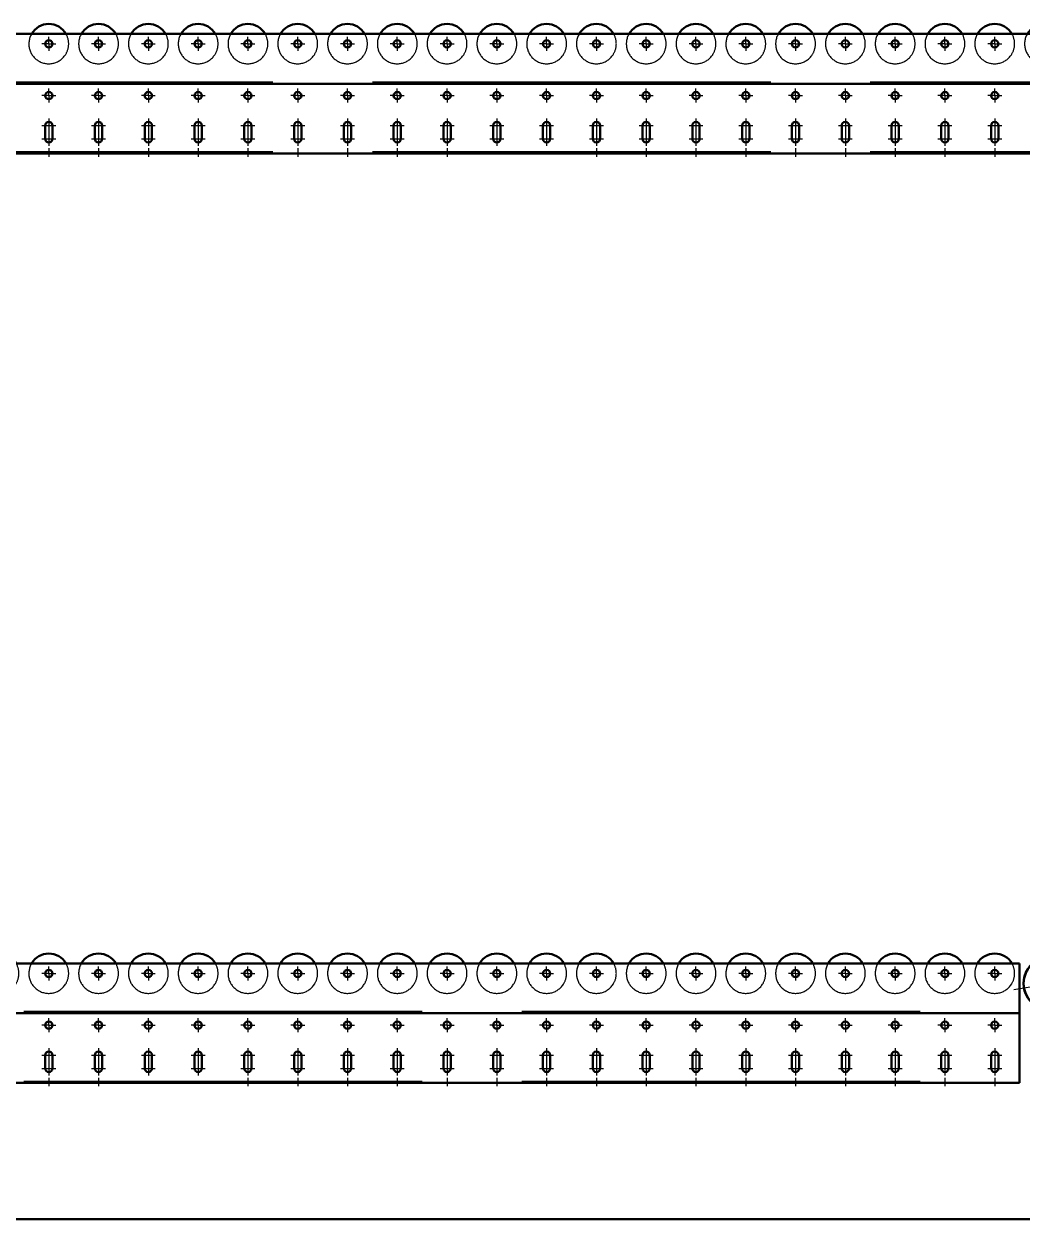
# Model space of a CAD drawing. Header units: millimetres. Extents: x 0 to 118800, y 79635 to 177025.
# Drawn here: x 38562 to 40066, y 158024 to 159824 of the extents above; entities that cross this region are included whole.
import ezdxf

# ---------------------------------------------------------------- set-up
doc = ezdxf.new("R2010")
doc.units = ezdxf.units.MM
doc.header["$LTSCALE"] = 200
for name, pattern in [('AM_DIN_F_W050', [6.25, 4.75, -1.5]), ('AM_DIN_G_W050', [13.75, 9.75, -1.5, 1, -1.5]), ('AM_DIN_G_W050x2', [6.875, 4.75, -0.875, 0.375, -0.875]), ('AM_ISO02W050x2', [3.75, 3, -0.75]), ('AM_ISO08W050x2', [9, 6, -0.75, 1.5, -0.75]), ('AUSGEZOGEN', [0]), ('PUNKT', [0.25, 0, -0.25])]:
    doc.linetypes.add(name, pattern=pattern)
doc.layers.add('1', color=7, linetype='Continuous')
for name, color, linetype, lineweight in [('AM_0', 7, 'Continuous', 50), ('AM_2', 5, 'Continuous', 50), ('AM_3', 6, 'AM_DIN_F_W050', 25), ('AM_7', 4, 'AM_DIN_G_W050', 25)]:
    doc.layers.add(name, color=color, linetype=linetype, lineweight=lineweight)

# ---------------------------------------------------------------- blocks, each defined once
blk = doc.blocks.new('*U866')
at = {"layer": 'AM_0'}
for p, q in [((5882, 42), (5882, 22)), ((5893, 42), (5893, 22))]:
    blk.add_line(p, q, dxfattribs=at)
for centre, start, end in [((5887.5, 42), 0, 180), ((5887.5, 22), 180, 0)]:
    blk.add_arc(centre, 5.5, start, end, dxfattribs=at)
at = {"layer": 'AM_7', "linetype": 'AM_DIN_G_W050x2'}
for p, q in [((5877, 42), (5898, 42)), ((5887.5, 52.5), (5887.5, 11.5)), ((5877, 22), (5898, 22))]:
    blk.add_line(p, q, dxfattribs=at)
blk = doc.blocks.new('Rolle')
at = {"layer": 'AM_0'}
blk.add_arc((0, 0), 30, 30, 150, dxfattribs=at)
at = {"layer": 'AM_3'}
for start, end in [(150, 330), (330, 30)]:
    blk.add_arc((0, 0), 30, start, end, dxfattribs=at)
blk = doc.blocks.new('*U920')
at = {"layer": 'AM_0'}
for p, q in [((4157, 42), (4157, 22)), ((4168, 42), (4168, 22))]:
    blk.add_line(p, q, dxfattribs=at)
for centre, start, end in [((4162.5, 42), 0, 180), ((4162.5, 22), 180, 0)]:
    blk.add_arc(centre, 5.5, start, end, dxfattribs=at)
at = {"layer": 'AM_7', "linetype": 'AM_DIN_G_W050x2'}
for p, q in [((4152, 42), (4173, 42)), ((4162.5, 52.5), (4162.5, 11.5)), ((4152, 22), (4173, 22))]:
    blk.add_line(p, q, dxfattribs=at)
blk = doc.blocks.new('*U921')
at = {"layer": 'AM_0'}
for p, q in [((4082, 42), (4082, 22)), ((4093, 42), (4093, 22))]:
    blk.add_line(p, q, dxfattribs=at)
for centre, start, end in [((4087.5, 42), 0, 180), ((4087.5, 22), 180, 0)]:
    blk.add_arc(centre, 5.5, start, end, dxfattribs=at)
at = {"layer": 'AM_7', "linetype": 'AM_DIN_G_W050x2'}
for p, q in [((4077, 42), (4098, 42)), ((4087.5, 52.5), (4087.5, 11.5)), ((4077, 22), (4098, 22))]:
    blk.add_line(p, q, dxfattribs=at)
blk = doc.blocks.new('*U923')
at = {"layer": 'AM_0'}
for p, q in [((4007, 42), (4007, 22)), ((4018, 42), (4018, 22))]:
    blk.add_line(p, q, dxfattribs=at)
for centre, start, end in [((4012.5, 42), 0, 180), ((4012.5, 22), 180, 0)]:
    blk.add_arc(centre, 5.5, start, end, dxfattribs=at)
at = {"layer": 'AM_7', "linetype": 'AM_DIN_G_W050x2'}
for p, q in [((4002, 42), (4023, 42)), ((4012.5, 52.5), (4012.5, 11.5)), ((4002, 22), (4023, 22))]:
    blk.add_line(p, q, dxfattribs=at)
blk = doc.blocks.new('*U924')
at = {"layer": 'AM_0'}
for p, q in [((4532, 42), (4532, 22)), ((4543, 42), (4543, 22))]:
    blk.add_line(p, q, dxfattribs=at)
for centre, start, end in [((4537.5, 42), 0, 180), ((4537.5, 22), 180, 0)]:
    blk.add_arc(centre, 5.5, start, end, dxfattribs=at)
at = {"layer": 'AM_7', "linetype": 'AM_DIN_G_W050x2'}
for p, q in [((4527, 42), (4548, 42)), ((4537.5, 52.5), (4537.5, 11.5)), ((4527, 22), (4548, 22))]:
    blk.add_line(p, q, dxfattribs=at)
blk = doc.blocks.new('*U925')
at = {"layer": 'AM_0'}
for p, q in [((4382, 42), (4382, 22)), ((4393, 42), (4393, 22))]:
    blk.add_line(p, q, dxfattribs=at)
for centre, start, end in [((4387.5, 42), 0, 180), ((4387.5, 22), 180, 0)]:
    blk.add_arc(centre, 5.5, start, end, dxfattribs=at)
at = {"layer": 'AM_7', "linetype": 'AM_DIN_G_W050x2'}
for p, q in [((4377, 42), (4398, 42)), ((4387.5, 52.5), (4387.5, 11.5)), ((4377, 22), (4398, 22))]:
    blk.add_line(p, q, dxfattribs=at)
blk = doc.blocks.new('*U926')
at = {"layer": 'AM_0'}
for p, q in [((4457, 42), (4457, 22)), ((4468, 42), (4468, 22))]:
    blk.add_line(p, q, dxfattribs=at)
for centre, start, end in [((4462.5, 42), 0, 180), ((4462.5, 22), 180, 0)]:
    blk.add_arc(centre, 5.5, start, end, dxfattribs=at)
at = {"layer": 'AM_7', "linetype": 'AM_DIN_G_W050x2'}
for p, q in [((4452, 42), (4473, 42)), ((4462.5, 52.5), (4462.5, 11.5)), ((4452, 22), (4473, 22))]:
    blk.add_line(p, q, dxfattribs=at)
blk = doc.blocks.new('*U927')
at = {"layer": 'AM_0'}
for p, q in [((4307, 42), (4307, 22)), ((4318, 42), (4318, 22))]:
    blk.add_line(p, q, dxfattribs=at)
for centre, start, end in [((4312.5, 42), 0, 180), ((4312.5, 22), 180, 0)]:
    blk.add_arc(centre, 5.5, start, end, dxfattribs=at)
at = {"layer": 'AM_7', "linetype": 'AM_DIN_G_W050x2'}
for p, q in [((4302, 42), (4323, 42)), ((4312.5, 52.5), (4312.5, 11.5)), ((4302, 22), (4323, 22))]:
    blk.add_line(p, q, dxfattribs=at)
blk = doc.blocks.new('*U928')
at = {"layer": 'AM_0'}
for p, q in [((4232, 42), (4232, 22)), ((4243, 42), (4243, 22))]:
    blk.add_line(p, q, dxfattribs=at)
for centre, start, end in [((4237.5, 42), 0, 180), ((4237.5, 22), 180, 0)]:
    blk.add_arc(centre, 5.5, start, end, dxfattribs=at)
at = {"layer": 'AM_7', "linetype": 'AM_DIN_G_W050x2'}
for p, q in [((4227, 42), (4248, 42)), ((4237.5, 52.5), (4237.5, 11.5)), ((4227, 22), (4248, 22))]:
    blk.add_line(p, q, dxfattribs=at)
blk = doc.blocks.new('*U929')
at = {"layer": 'AM_0'}
for p, q in [((5207, 42), (5207, 22)), ((5218, 42), (5218, 22))]:
    blk.add_line(p, q, dxfattribs=at)
for centre, start, end in [((5212.5, 42), 0, 180), ((5212.5, 22), 180, 0)]:
    blk.add_arc(centre, 5.5, start, end, dxfattribs=at)
at = {"layer": 'AM_7', "linetype": 'AM_DIN_G_W050x2'}
for p, q in [((5202, 42), (5223, 42)), ((5212.5, 52.5), (5212.5, 11.5)), ((5202, 22), (5223, 22))]:
    blk.add_line(p, q, dxfattribs=at)
blk = doc.blocks.new('*U930')
at = {"layer": 'AM_0'}
for p, q in [((4757, 42), (4757, 22)), ((4768, 42), (4768, 22))]:
    blk.add_line(p, q, dxfattribs=at)
for centre, start, end in [((4762.5, 42), 0, 180), ((4762.5, 22), 180, 0)]:
    blk.add_arc(centre, 5.5, start, end, dxfattribs=at)
at = {"layer": 'AM_7', "linetype": 'AM_DIN_G_W050x2'}
for p, q in [((4752, 42), (4773, 42)), ((4762.5, 52.5), (4762.5, 11.5)), ((4752, 22), (4773, 22))]:
    blk.add_line(p, q, dxfattribs=at)
blk = doc.blocks.new('*U931')
at = {"layer": 'AM_0'}
for p, q in [((4607, 42), (4607, 22)), ((4618, 42), (4618, 22))]:
    blk.add_line(p, q, dxfattribs=at)
for centre, start, end in [((4612.5, 42), 0, 180), ((4612.5, 22), 180, 0)]:
    blk.add_arc(centre, 5.5, start, end, dxfattribs=at)
at = {"layer": 'AM_7', "linetype": 'AM_DIN_G_W050x2'}
for p, q in [((4602, 42), (4623, 42)), ((4612.5, 52.5), (4612.5, 11.5)), ((4602, 22), (4623, 22))]:
    blk.add_line(p, q, dxfattribs=at)
blk = doc.blocks.new('*U932')
at = {"layer": 'AM_0'}
for p, q in [((4682, 42), (4682, 22)), ((4693, 42), (4693, 22))]:
    blk.add_line(p, q, dxfattribs=at)
for centre, start, end in [((4687.5, 42), 0, 180), ((4687.5, 22), 180, 0)]:
    blk.add_arc(centre, 5.5, start, end, dxfattribs=at)
at = {"layer": 'AM_7', "linetype": 'AM_DIN_G_W050x2'}
for p, q in [((4677, 42), (4698, 42)), ((4687.5, 52.5), (4687.5, 11.5)), ((4677, 22), (4698, 22))]:
    blk.add_line(p, q, dxfattribs=at)
blk = doc.blocks.new('*U933')
at = {"layer": 'AM_0'}
for p, q in [((4682, 42), (4682, 22)), ((4693, 42), (4693, 22))]:
    blk.add_line(p, q, dxfattribs=at)
for centre, start, end in [((4687.5, 42), 0, 180), ((4687.5, 22), 180, 0)]:
    blk.add_arc(centre, 5.5, start, end, dxfattribs=at)
at = {"layer": 'AM_7', "linetype": 'AM_DIN_G_W050x2'}
for p, q in [((4677, 42), (4698, 42)), ((4687.5, 52.5), (4687.5, 11.5)), ((4677, 22), (4698, 22))]:
    blk.add_line(p, q, dxfattribs=at)
blk = doc.blocks.new('*U934')
at = {"layer": 'AM_0'}
for p, q in [((4832, 42), (4832, 22)), ((4843, 42), (4843, 22))]:
    blk.add_line(p, q, dxfattribs=at)
for centre, start, end in [((4837.5, 42), 0, 180), ((4837.5, 22), 180, 0)]:
    blk.add_arc(centre, 5.5, start, end, dxfattribs=at)
at = {"layer": 'AM_7', "linetype": 'AM_DIN_G_W050x2'}
for p, q in [((4827, 42), (4848, 42)), ((4837.5, 52.5), (4837.5, 11.5)), ((4827, 22), (4848, 22))]:
    blk.add_line(p, q, dxfattribs=at)
blk = doc.blocks.new('*U935')
at = {"layer": 'AM_0'}
for p, q in [((5132, 42), (5132, 22)), ((5143, 42), (5143, 22))]:
    blk.add_line(p, q, dxfattribs=at)
for centre, start, end in [((5137.5, 42), 0, 180), ((5137.5, 22), 180, 0)]:
    blk.add_arc(centre, 5.5, start, end, dxfattribs=at)
at = {"layer": 'AM_7', "linetype": 'AM_DIN_G_W050x2'}
for p, q in [((5127, 42), (5148, 42)), ((5137.5, 52.5), (5137.5, 11.5)), ((5127, 22), (5148, 22))]:
    blk.add_line(p, q, dxfattribs=at)
blk = doc.blocks.new('*U936')
at = {"layer": 'AM_0'}
for p, q in [((4982, 42), (4982, 22)), ((4993, 42), (4993, 22))]:
    blk.add_line(p, q, dxfattribs=at)
for centre, start, end in [((4987.5, 42), 0, 180), ((4987.5, 22), 180, 0)]:
    blk.add_arc(centre, 5.5, start, end, dxfattribs=at)
at = {"layer": 'AM_7', "linetype": 'AM_DIN_G_W050x2'}
for p, q in [((4977, 42), (4998, 42)), ((4987.5, 52.5), (4987.5, 11.5)), ((4977, 22), (4998, 22))]:
    blk.add_line(p, q, dxfattribs=at)
blk = doc.blocks.new('*U937')
at = {"layer": 'AM_0'}
for p, q in [((4907, 42), (4907, 22)), ((4918, 42), (4918, 22))]:
    blk.add_line(p, q, dxfattribs=at)
for centre, start, end in [((4912.5, 42), 0, 180), ((4912.5, 22), 180, 0)]:
    blk.add_arc(centre, 5.5, start, end, dxfattribs=at)
at = {"layer": 'AM_7', "linetype": 'AM_DIN_G_W050x2'}
for p, q in [((4902, 42), (4923, 42)), ((4912.5, 52.5), (4912.5, 11.5)), ((4902, 22), (4923, 22))]:
    blk.add_line(p, q, dxfattribs=at)
blk = doc.blocks.new('*U938')
at = {"layer": 'AM_0'}
for p, q in [((5057, 42), (5057, 22)), ((5068, 42), (5068, 22))]:
    blk.add_line(p, q, dxfattribs=at)
for centre, start, end in [((5062.5, 42), 0, 180), ((5062.5, 22), 180, 0)]:
    blk.add_arc(centre, 5.5, start, end, dxfattribs=at)
at = {"layer": 'AM_7', "linetype": 'AM_DIN_G_W050x2'}
for p, q in [((5052, 42), (5073, 42)), ((5062.5, 52.5), (5062.5, 11.5)), ((5052, 22), (5073, 22))]:
    blk.add_line(p, q, dxfattribs=at)
blk = doc.blocks.new('*U939')
at = {"layer": 'AM_0'}
for p, q in [((5507, 42), (5507, 22)), ((5518, 42), (5518, 22))]:
    blk.add_line(p, q, dxfattribs=at)
for centre, start, end in [((5512.5, 42), 0, 180), ((5512.5, 22), 180, 0)]:
    blk.add_arc(centre, 5.5, start, end, dxfattribs=at)
at = {"layer": 'AM_7', "linetype": 'AM_DIN_G_W050x2'}
for p, q in [((5502, 42), (5523, 42)), ((5512.5, 52.5), (5512.5, 11.5)), ((5502, 22), (5523, 22))]:
    blk.add_line(p, q, dxfattribs=at)
blk = doc.blocks.new('*U940')
at = {"layer": 'AM_0'}
for p, q in [((5432, 42), (5432, 22)), ((5443, 42), (5443, 22))]:
    blk.add_line(p, q, dxfattribs=at)
for centre, start, end in [((5437.5, 42), 0, 180), ((5437.5, 22), 180, 0)]:
    blk.add_arc(centre, 5.5, start, end, dxfattribs=at)
at = {"layer": 'AM_7', "linetype": 'AM_DIN_G_W050x2'}
for p, q in [((5427, 42), (5448, 42)), ((5437.5, 52.5), (5437.5, 11.5)), ((5427, 22), (5448, 22))]:
    blk.add_line(p, q, dxfattribs=at)
blk = doc.blocks.new('*U941')
at = {"layer": 'AM_0'}
for p, q in [((5357, 42), (5357, 22)), ((5368, 42), (5368, 22))]:
    blk.add_line(p, q, dxfattribs=at)
for centre, start, end in [((5362.5, 42), 0, 180), ((5362.5, 22), 180, 0)]:
    blk.add_arc(centre, 5.5, start, end, dxfattribs=at)
at = {"layer": 'AM_7', "linetype": 'AM_DIN_G_W050x2'}
for p, q in [((5352, 42), (5373, 42)), ((5362.5, 52.5), (5362.5, 11.5)), ((5352, 22), (5373, 22))]:
    blk.add_line(p, q, dxfattribs=at)
blk = doc.blocks.new('*U942')
at = {"layer": 'AM_0'}
for p, q in [((5282, 42), (5282, 22)), ((5293, 42), (5293, 22))]:
    blk.add_line(p, q, dxfattribs=at)
for centre, start, end in [((5287.5, 42), 0, 180), ((5287.5, 22), 180, 0)]:
    blk.add_arc(centre, 5.5, start, end, dxfattribs=at)
at = {"layer": 'AM_7', "linetype": 'AM_DIN_G_W050x2'}
for p, q in [((5277, 42), (5298, 42)), ((5287.5, 52.5), (5287.5, 11.5)), ((5277, 22), (5298, 22))]:
    blk.add_line(p, q, dxfattribs=at)
blk = doc.blocks.new('*U943')
at = {"layer": 'AM_0'}
for p, q in [((5657, 42), (5657, 22)), ((5668, 42), (5668, 22))]:
    blk.add_line(p, q, dxfattribs=at)
for centre, start, end in [((5662.5, 42), 0, 180), ((5662.5, 22), 180, 0)]:
    blk.add_arc(centre, 5.5, start, end, dxfattribs=at)
at = {"layer": 'AM_7', "linetype": 'AM_DIN_G_W050x2'}
for p, q in [((5652, 42), (5673, 42)), ((5662.5, 52.5), (5662.5, 11.5)), ((5652, 22), (5673, 22))]:
    blk.add_line(p, q, dxfattribs=at)
blk = doc.blocks.new('*U944')
at = {"layer": 'AM_0'}
for p, q in [((5582, 42), (5582, 22)), ((5593, 42), (5593, 22))]:
    blk.add_line(p, q, dxfattribs=at)
for centre, start, end in [((5587.5, 42), 0, 180), ((5587.5, 22), 180, 0)]:
    blk.add_arc(centre, 5.5, start, end, dxfattribs=at)
at = {"layer": 'AM_7', "linetype": 'AM_DIN_G_W050x2'}
for p, q in [((5577, 42), (5598, 42)), ((5587.5, 52.5), (5587.5, 11.5)), ((5577, 22), (5598, 22))]:
    blk.add_line(p, q, dxfattribs=at)
blk = doc.blocks.new('*U945')
at = {"layer": 'AM_0'}
for p, q in [((5807, 42), (5807, 22)), ((5818, 42), (5818, 22))]:
    blk.add_line(p, q, dxfattribs=at)
for centre, start, end in [((5812.5, 42), 0, 180), ((5812.5, 22), 180, 0)]:
    blk.add_arc(centre, 5.5, start, end, dxfattribs=at)
at = {"layer": 'AM_7', "linetype": 'AM_DIN_G_W050x2'}
for p, q in [((5802, 42), (5823, 42)), ((5812.5, 52.5), (5812.5, 11.5)), ((5802, 22), (5823, 22))]:
    blk.add_line(p, q, dxfattribs=at)
blk = doc.blocks.new('*U946')
at = {"layer": 'AM_0'}
for p, q in [((5732, 42), (5732, 22)), ((5743, 42), (5743, 22))]:
    blk.add_line(p, q, dxfattribs=at)
for centre, start, end in [((5737.5, 42), 0, 180), ((5737.5, 22), 180, 0)]:
    blk.add_arc(centre, 5.5, start, end, dxfattribs=at)
at = {"layer": 'AM_7', "linetype": 'AM_DIN_G_W050x2'}
for p, q in [((5727, 42), (5748, 42)), ((5737.5, 52.5), (5737.5, 11.5)), ((5727, 22), (5748, 22))]:
    blk.add_line(p, q, dxfattribs=at)
blk = doc.blocks.new('*U947')
at = {"layer": 'AM_0'}
for p, q in [((5957, 42), (5957, 22)), ((5968, 42), (5968, 22))]:
    blk.add_line(p, q, dxfattribs=at)
for centre, start, end in [((5962.5, 42), 0, 180), ((5962.5, 22), 180, 0)]:
    blk.add_arc(centre, 5.5, start, end, dxfattribs=at)
at = {"layer": 'AM_7', "linetype": 'AM_DIN_G_W050x2'}
for p, q in [((5952, 42), (5973, 42)), ((5962.5, 52.5), (5962.5, 11.5)), ((5952, 22), (5973, 22))]:
    blk.add_line(p, q, dxfattribs=at)
blk = doc.blocks.new('Rollenförderer Seitenteil 6000')
blk.add_line((6000, 0), (6000, 180))
at = {"layer": 'AM_0'}
for p, q in [((6000, 180), (63.5, 180)), ((0, 105), (6000, 105)), ((0, 0), (6000, 0))]:
    blk.add_line(p, q, dxfattribs=at)
for centre in [(4012.5, 165), (4087.5, 165), (4162.5, 165), (4237.5, 165), (4312.5, 165), (4387.5, 165), (4462.5, 165), (4537.5, 165), (4612.5, 165), (4687.5, 165), (4762.5, 165), (4837.5, 165), (4912.5, 165), (4987.5, 165), (5062.5, 165), (5137.5, 165), (5212.5, 165), (5287.5, 165), (5362.5, 165), (5437.5, 165), (5512.5, 165), (5587.5, 165), (5662.5, 165), (5737.5, 165), (5812.5, 165), (5887.5, 165), (5962.5, 165), (4012.5, 87), (4087.5, 87), (4162.5, 87), (4237.5, 87), (4312.5, 87), (4387.5, 87), (4462.5, 87), (4537.5, 87), (4612.5, 87), (4687.5, 87), (4762.5, 87), (4837.5, 87), (4912.5, 87), (4987.5, 87), (5062.5, 87), (5137.5, 87), (5212.5, 87), (5287.5, 87), (5362.5, 87), (5437.5, 87), (5512.5, 87), (5587.5, 87), (5662.5, 87), (5737.5, 87), (5812.5, 87), (5887.5, 87), (5962.5, 87)]:
    blk.add_circle(centre, 5.5, dxfattribs=at)
at = {"layer": 'AM_3', "linetype": 'AM_ISO02W050x2'}
for p, q in [((0, 108), (6000, 108)), ((0, 3), (6000, 3))]:
    blk.add_line(p, q, dxfattribs=at)
at = {"layer": 'AM_7', "linetype": 'AM_ISO08W050x2'}
for p, q in [((4012.5, 165), (4002, 165)), ((4012.5, 165), (4012.5, 175.5)), ((4012.5, 165), (4023, 165)), ((4012.5, 165), (4012.5, 154.5)), ((4087.5, 165), (4077, 165)), ((4087.5, 165), (4087.5, 175.5)), ((4087.5, 165), (4098, 165)), ((4087.5, 165), (4087.5, 154.5)), ((4162.5, 165), (4152, 165)), ((4162.5, 165), (4162.5, 175.5)), ((4162.5, 165), (4173, 165)), ((4162.5, 165), (4162.5, 154.5)), ((4237.5, 165), (4227, 165)), ((4237.5, 165), (4237.5, 175.5)), ((4237.5, 165), (4248, 165)), ((4237.5, 165), (4237.5, 154.5)), ((4312.5, 165), (4302, 165)), ((4312.5, 165), (4312.5, 175.5)), ((4312.5, 165), (4323, 165)), ((4312.5, 165), (4312.5, 154.5)), ((4387.5, 165), (4377, 165)), ((4387.5, 165), (4387.5, 175.5)), ((4387.5, 165), (4398, 165)), ((4387.5, 165), (4387.5, 154.5)), ((4462.5, 165), (4452, 165)), ((4462.5, 165), (4462.5, 175.5)), ((4462.5, 165), (4473, 165)), ((4462.5, 165), (4462.5, 154.5)), ((4537.5, 165), (4527, 165)), ((4537.5, 165), (4537.5, 175.5)), ((4537.5, 165), (4548, 165)), ((4537.5, 165), (4537.5, 154.5)), ((4612.5, 165), (4602, 165)), ((4612.5, 165), (4612.5, 175.5)), ((4612.5, 165), (4623, 165)), ((4612.5, 165), (4612.5, 154.5)), ((4687.5, 165), (4677, 165)), ((4687.5, 165), (4687.5, 175.5)), ((4687.5, 165), (4698, 165)), ((4687.5, 165), (4687.5, 154.5)), ((4762.5, 165), (4752, 165)), ((4762.5, 165), (4762.5, 175.5)), ((4762.5, 165), (4773, 165)), ((4762.5, 165), (4762.5, 154.5)), ((4837.5, 165), (4827, 165)), ((4837.5, 165), (4837.5, 175.5)), ((4837.5, 165), (4848, 165)), ((4837.5, 165), (4837.5, 154.5)), ((4912.5, 165), (4902, 165)), ((4912.5, 165), (4912.5, 175.5)), ((4912.5, 165), (4923, 165)), ((4912.5, 165), (4912.5, 154.5)), ((4987.5, 165), (4977, 165)), ((4987.5, 165), (4987.5, 175.5)), ((4987.5, 165), (4998, 165)), ((4987.5, 165), (4987.5, 154.5)), ((5062.5, 165), (5052, 165)), ((5062.5, 165), (5062.5, 175.5)), ((5062.5, 165), (5062.5, 154.5)), ((5062.5, 165), (5073, 165)), ((5137.5, 165), (5127, 165)), ((5137.5, 165), (5137.5, 175.5)), ((5137.5, 165), (5148, 165)), ((5137.5, 165), (5137.5, 154.5)), ((5212.5, 165), (5202, 165)), ((5212.5, 165), (5212.5, 175.5)), ((5212.5, 165), (5223, 165)), ((5212.5, 165), (5212.5, 154.5)), ((5287.5, 165), (5277, 165)), ((5287.5, 165), (5287.5, 175.5)), ((5287.5, 165), (5287.5, 154.5)), ((5287.5, 165), (5298, 165)), ((5362.5, 165), (5352, 165)), ((5362.5, 165), (5362.5, 175.5)), ((5362.5, 165), (5373, 165)), ((5362.5, 165), (5362.5, 154.5)), ((5437.5, 165), (5427, 165)), ((5437.5, 165), (5437.5, 175.5)), ((5437.5, 165), (5448, 165)), ((5437.5, 165), (5437.5, 154.5)), ((5512.5, 165), (5502, 165)), ((5512.5, 165), (5512.5, 175.5)), ((5512.5, 165), (5523, 165)), ((5512.5, 165), (5512.5, 154.5)), ((5587.5, 165), (5577, 165)), ((5587.5, 165), (5587.5, 175.5)), ((5587.5, 165), (5587.5, 154.5)), ((5587.5, 165), (5598, 165)), ((5662.5, 165), (5652, 165)), ((5662.5, 165), (5662.5, 175.5)), ((5662.5, 165), (5662.5, 154.5)), ((5662.5, 165), (5673, 165)), ((5737.5, 165), (5727, 165)), ((5737.5, 165), (5737.5, 175.5)), ((5737.5, 165), (5737.5, 154.5)), ((5737.5, 165), (5748, 165)), ((5812.5, 165), (5802, 165)), ((5812.5, 165), (5812.5, 175.5)), ((5812.5, 165), (5823, 165)), ((5812.5, 165), (5812.5, 154.5)), ((5887.5, 165), (5877, 165)), ((5887.5, 165), (5887.5, 175.5)), ((5887.5, 165), (5898, 165)), ((5887.5, 165), (5887.5, 154.5)), ((5962.5, 165), (5952, 165)), ((5962.5, 165), (5962.5, 175.5)), ((5962.5, 165), (5973, 165)), ((5962.5, 165), (5962.5, 154.5)), ((4012.5, 87), (4012.5, 97.5)), ((4087.5, 87), (4087.5, 97.5)), ((4162.5, 87), (4162.5, 97.5)), ((4237.5, 87), (4237.5, 97.5)), ((4312.5, 87), (4312.5, 97.5)), ((4387.5, 87), (4387.5, 97.5)), ((4462.5, 87), (4462.5, 97.5)), ((4537.5, 87), (4537.5, 97.5)), ((4612.5, 87), (4612.5, 97.5)), ((4687.5, 87), (4687.5, 97.5)), ((4762.5, 87), (4762.5, 97.5)), ((4837.5, 87), (4837.5, 97.5)), ((4912.5, 87), (4912.5, 97.5)), ((4987.5, 87), (4987.5, 97.5)), ((5062.5, 87), (5062.5, 97.5)), ((5137.5, 87), (5137.5, 97.5)), ((5212.5, 87), (5212.5, 97.5)), ((5287.5, 87), (5287.5, 97.5)), ((5362.5, 87), (5362.5, 97.5)), ((5437.5, 87), (5437.5, 97.5)), ((5512.5, 87), (5512.5, 97.5)), ((5587.5, 87), (5587.5, 97.5)), ((5662.5, 87), (5662.5, 97.5)), ((5737.5, 87), (5737.5, 97.5)), ((5812.5, 87), (5812.5, 97.5)), ((5887.5, 87), (5887.5, 97.5)), ((5962.5, 87), (5962.5, 97.5)), ((4012.5, 87), (4002, 87)), ((4012.5, 87), (4012.5, 76.5)), ((4012.5, 87), (4023, 87)), ((4087.5, 87), (4077, 87)), ((4087.5, 87), (4098, 87)), ((4087.5, 87), (4087.5, 76.5)), ((4162.5, 87), (4152, 87)), ((4162.5, 87), (4173, 87)), ((4162.5, 87), (4162.5, 76.5)), ((4237.5, 87), (4227, 87)), ((4237.5, 87), (4237.5, 76.5)), ((4237.5, 87), (4248, 87)), ((4312.5, 87), (4302, 87)), ((4312.5, 87), (4312.5, 76.5)), ((4312.5, 87), (4323, 87)), ((4387.5, 87), (4377, 87)), ((4387.5, 87), (4387.5, 76.5)), ((4387.5, 87), (4398, 87)), ((4462.5, 87), (4452, 87)), ((4462.5, 87), (4462.5, 76.5)), ((4462.5, 87), (4473, 87)), ((4537.5, 87), (4527, 87)), ((4537.5, 87), (4537.5, 76.5)), ((4537.5, 87), (4548, 87)), ((4612.5, 87), (4602, 87)), ((4612.5, 87), (4612.5, 76.5)), ((4612.5, 87), (4623, 87)), ((4687.5, 87), (4677, 87)), ((4687.5, 87), (4687.5, 76.5)), ((4687.5, 87), (4698, 87)), ((4762.5, 87), (4752, 87)), ((4762.5, 87), (4762.5, 76.5)), ((4762.5, 87), (4773, 87)), ((4837.5, 87), (4827, 87)), ((4837.5, 87), (4837.5, 76.5)), ((4837.5, 87), (4848, 87)), ((4912.5, 87), (4902, 87)), ((4912.5, 87), (4912.5, 76.5)), ((4912.5, 87), (4923, 87)), ((4987.5, 87), (4977, 87)), ((4987.5, 87), (4998, 87)), ((4987.5, 87), (4987.5, 76.5)), ((5062.5, 87), (5052, 87)), ((5062.5, 87), (5062.5, 76.5)), ((5062.5, 87), (5073, 87)), ((5137.5, 87), (5127, 87)), ((5137.5, 87), (5137.5, 76.5)), ((5137.5, 87), (5148, 87)), ((5212.5, 87), (5202, 87)), ((5212.5, 87), (5223, 87)), ((5212.5, 87), (5212.5, 76.5)), ((5287.5, 87), (5277, 87)), ((5287.5, 87), (5287.5, 76.5)), ((5287.5, 87), (5298, 87)), ((5362.5, 87), (5352, 87)), ((5362.5, 87), (5373, 87)), ((5362.5, 87), (5362.5, 76.5)), ((5437.5, 87), (5427, 87)), ((5437.5, 87), (5437.5, 76.5)), ((5437.5, 87), (5448, 87)), ((5512.5, 87), (5502, 87)), ((5512.5, 87), (5523, 87)), ((5512.5, 87), (5512.5, 76.5)), ((5587.5, 87), (5577, 87)), ((5587.5, 87), (5598, 87)), ((5587.5, 87), (5587.5, 76.5)), ((5662.5, 87), (5652, 87)), ((5662.5, 87), (5673, 87)), ((5662.5, 87), (5662.5, 76.5)), ((5737.5, 87), (5727, 87)), ((5737.5, 87), (5737.5, 76.5)), ((5737.5, 87), (5748, 87)), ((5812.5, 87), (5802, 87)), ((5812.5, 87), (5812.5, 76.5)), ((5812.5, 87), (5823, 87)), ((5887.5, 87), (5877, 87)), ((5887.5, 87), (5887.5, 76.5)), ((5887.5, 87), (5898, 87)), ((5962.5, 87), (5952, 87)), ((5962.5, 87), (5962.5, 76.5)), ((5962.5, 87), (5973, 87)), ((4012.5, 8), (4012.5, -5)), ((4087.5, 8), (4087.5, -5)), ((4162.5, 8), (4162.5, -5)), ((4237.5, 8), (4237.5, -5)), ((4312.5, 8), (4312.5, -5)), ((4387.5, 8), (4387.5, -5)), ((4462.5, 8), (4462.5, -5)), ((4537.5, 8), (4537.5, -5)), ((4612.5, 8), (4612.5, -5)), ((4837.5, 8), (4837.5, -5)), ((4912.5, 8), (4912.5, -5)), ((4987.5, 8), (4987.5, -5)), ((5062.5, 8), (5062.5, -5)), ((5137.5, 8), (5137.5, -5)), ((5212.5, 8), (5212.5, -5)), ((5287.5, 8), (5287.5, -5)), ((5362.5, 8), (5362.5, -5)), ((5437.5, 8), (5437.5, -5)), ((5512.5, 8), (5512.5, -5)), ((5587.5, 8), (5587.5, -5)), ((5662.5, 8), (5662.5, -5)), ((5737.5, 8), (5737.5, -5)), ((5812.5, 8), (5812.5, -5)), ((5887.5, 8), (5887.5, -5)), ((5962.5, 8), (5962.5, -5))]:
    blk.add_line(p, q, dxfattribs=at)
at = {"layer": 'AM_0'}
for name, p in [('Rolle', (4012.5, 165)), ('Rolle', (4087.5, 165)), ('Rolle', (4162.5, 165)), ('Rolle', (4237.5, 165)), ('Rolle', (4312.5, 165)), ('Rolle', (4387.5, 165)), ('Rolle', (4462.5, 165)), ('Rolle', (4537.5, 165)), ('Rolle', (4612.5, 165)), ('Rolle', (4687.5, 165)), ('Rolle', (4762.5, 165)), ('Rolle', (4837.5, 165)), ('Rolle', (4912.5, 165)), ('Rolle', (4987.5, 165)), ('Rolle', (5062.5, 165)), ('Rolle', (5137.5, 165)), ('Rolle', (5212.5, 165)), ('Rolle', (5287.5, 165)), ('Rolle', (5362.5, 165)), ('Rolle', (5437.5, 165)), ('Rolle', (5512.5, 165)), ('Rolle', (5587.5, 165)), ('Rolle', (5662.5, 165)), ('Rolle', (5737.5, 165)), ('Rolle', (5812.5, 165)), ('Rolle', (5887.5, 165)), ('Rolle', (5962.5, 165)), ('*U923', (0, 0)), ('*U921', (0, 0)), ('*U920', (0, 0)), ('*U928', (0, 0)), ('*U927', (0, 0)), ('*U925', (0, 0)), ('*U926', (0, 0)), ('*U924', (0, 0)), ('*U931', (0, 0)), ('*U932', (0, 0)), ('*U933', (0, 0)), ('*U930', (0, 0)), ('*U934', (0, 0)), ('*U937', (0, 0)), ('*U936', (0, 0)), ('*U938', (0, 0)), ('*U935', (0, 0)), ('*U929', (0, 0)), ('*U942', (0, 0)), ('*U941', (0, 0)), ('*U940', (0, 0)), ('*U939', (0, 0)), ('*U944', (0, 0)), ('*U943', (0, 0)), ('*U946', (0, 0)), ('*U945', (0, 0)), ('*U866', (0, 0)), ('*U947', (0, 0))]:
    blk.add_blockref(name, p, dxfattribs=at)
blk = doc.blocks.new('AFlaschBD120')
at = {"layer": '1', "color": 4, "linetype": 'AUSGEZOGEN'}
for centre in [(398.8, 543.1), (476.6, 543.1), (398.8, 465.4), (476.6, 465.4)]:
    blk.add_arc(centre, 6, 85.7773, 56.5255, dxfattribs=at)
at = {"layer": 'AM_0'}
for p, q in [((437.7, 571.8), (466.7, 571.8)), ((466.7, 571.8), (466.7, 568.8)), ((466.7, 568.8), (717.7, 568.8)), ((717.7, 552.5), (717.7, 568.8)), ((717.7, 552.5), (729.7, 552.5)), ((729.7, 516.3), (729.7, 552.5)), ((612.7, 528.8), (612.7, 488.8)), ((612.7, 528.8), (642.7, 528.8)), ((642.7, 528.8), (642.7, 488.8)), ((717.7, 516.3), (729.7, 516.3)), ((717.7, 501.3), (717.7, 516.3)), ((372.5, 486.8), (402.7, 373.9)), ((612.7, 488.8), (642.7, 488.8)), ((717.7, 501.3), (729.7, 501.3)), ((729.7, 466), (729.7, 501.3)), ((717.7, 466), (729.7, 466)), ((717.7, 466), (717.7, 447.8)), ((717.7, 447.8), (687.7, 418.8)), ((532.7, 350.4), (601, 418.8)), ((601, 418.8), (687.7, 418.8)), ((441.4, 344.3), (517.8, 344.3))]:
    blk.add_line(p, q, dxfattribs=at)
for centre, radius in [((491.7, 562.8), 4), ((437.7, 504.3), 45.2), ((398.8, 543.1), 5.25), ((476.6, 543.1), 5.25), ((567.7, 543.8), 5.25), ((687.7, 543.8), 5.25), ((398.8, 465.4), 5.25), ((476.6, 465.4), 5.25), ((567.7, 473.8), 5.25), ((687.7, 473.8), 5.25), ((437.7, 374.3), 5.25), ((477.7, 370), 5.35), ((517.7, 365.7), 5.25)]:
    blk.add_circle(centre, radius, dxfattribs=at)
for centre, radius, start, end in [((437.7, 504.3), 67.5, 90, 195), ((441.4, 384.3), 40, 195, 270), ((517.8, 365.3), 21, 270, 315)]:
    blk.add_arc(centre, radius, start, end, dxfattribs=at)
at = {"layer": 'AM_3', "linetype": 'AM_ISO02W050x2'}
for p, q in [((550.2, 553.6), (550.2, 464)), ((550.2, 553.6), (585.2, 553.6)), ((585.2, 553.6), (585.2, 464)), ((670.2, 553.6), (705.2, 553.6)), ((670.2, 553.6), (670.2, 464)), ((705.2, 553.6), (705.2, 464)), ((550.2, 464), (585.2, 464)), ((670.2, 464), (705.2, 464))]:
    blk.add_line(p, q, dxfattribs=at)
for centre in [(548.2, 545.7), (548.2, 543.2), (548.2, 540.7), (587.1, 545.7), (587.1, 543.2), (587.1, 540.7), (668.2, 545.7), (668.2, 543.2), (668.2, 540.7), (707.1, 545.7), (707.1, 543.2), (707.1, 540.7), (548.2, 538.2), (587.1, 538.2), (668.2, 538.2), (707.1, 538.2), (548.2, 495.7), (548.2, 493.2), (548.2, 490.7), (548.2, 488.2), (587.1, 495.7), (587.1, 493.2), (587.1, 490.7), (587.1, 488.2), (668.2, 495.7), (668.2, 493.2), (668.2, 490.7), (668.2, 488.2), (707.1, 495.7), (707.1, 493.2), (707.1, 490.7), (707.1, 488.2)]:
    blk.add_arc(centre, 2, 180, 0, dxfattribs=at)
at = {"layer": 'AM_7', "linetype": 'AM_ISO08W050x2'}
for p, q in [((437.7, 577.3), (437.7, 365.7)), ((496.1, 562.8), (487.3, 562.8)), ((491.7, 567.2), (491.7, 558.4)), ((398.8, 465.4), (476.6, 543.1)), ((476.6, 465.4), (398.8, 543.1)), ((557.4, 543.8), (577.9, 543.8)), ((567.7, 533.5), (567.7, 554)), ((677.4, 543.8), (697.9, 543.8)), ((687.7, 533.5), (687.7, 554)), ((717.7, 465.5), (717.7, 552)), ((627.7, 528.8), (627.7, 488.8)), ((382.7, 504.3), (555.9, 504.3)), ((384.6, 490), (437.7, 504.3)), ((593.6, 508.8), (648.9, 508.8)), ((557.4, 473.8), (577.9, 473.8)), ((567.7, 463.5), (567.7, 484)), ((677.4, 473.8), (697.9, 473.8)), ((687.7, 463.5), (687.7, 484)), ((437.7, 380), (437.7, 368.5)), ((443.5, 374.3), (431.9, 374.3)), ((483.6, 370), (471.8, 370)), ((477.7, 375.9), (477.7, 364.1)), ((523.5, 365.7), (511.9, 365.7)), ((517.7, 371.5), (517.7, 359.9))]:
    blk.add_line(p, q, dxfattribs=at)
blk.add_circle((437.7, 504.3), 55, dxfattribs=at)
blk = doc.blocks.new('Umlenkerflansch')
at = {"layer": 'AM_0'}
for p, q in [((-259, 65), (-239, 65)), ((-239, 60), (-239, 65)), ((-239, 60), (-9, 60)), ((-9, 60), (-9, 42.5)), ((-9, 42.5), (0, 42.5)), ((0, 6.5), (0, 42.5)), ((-247.8, 35.2), (-270.2, 35.2)), ((-114, 20), (-84, 20)), ((-114, -20), (-114, 20)), ((-84, 20), (-84, -20)), ((-290.2, 0), (-278.3, -12)), ((-247.8, 14.8), (-270.2, 14.8)), ((0, 6.5), (-9, 6.5)), ((-9, 6.5), (-9, 0)), ((-9, -6.5), (-9, 0)), ((-278.3, -12), (-237.5, -52.7)), ((0, -6.5), (-9, -6.5)), ((0, -6.5), (0, -42.5)), ((-84, -20), (-114, -20)), ((-9, -42.5), (0, -42.5)), ((-9, -60), (-9, -42.5)), ((-219.9, -60), (-9, -60))]:
    blk.add_line(p, q, dxfattribs=at)
for centre, radius in [((-259, 52.5), 4.25), ((-222, 54), 4), ((-159, 35), 5.25), ((-39, 35), 5.25), ((-259, -2.5), 4.25), ((-159, -35), 5.25), ((-39, -35), 5.25)]:
    blk.add_circle(centre, radius, dxfattribs=at)
for centre, radius, start, end in [((-259, 25), 40, 90, 218.6822), ((-259, 25), 15.1, 137.936, 222.064), ((-259, 25), 15.1, 317.936, 42.064), ((-219.9, -35), 25, 225, 270)]:
    blk.add_arc(centre, radius, start, end, dxfattribs=at)
at = {"layer": 'AM_3', "linetype": 'AM_ISO02W050x2'}
for p, q in [((-176.5, 44.8), (-176.5, -44.8)), ((-176.5, 44.8), (-141.5, 44.8)), ((-141.5, 44.8), (-141.5, -44.8)), ((-56.5, 44.8), (-56.5, -44.8)), ((-56.5, 44.8), (-21.5, 44.8)), ((-21.5, 44.8), (-21.5, -44.8)), ((-9, 42.5), (-9, -42.5)), ((-176.5, -44.8), (-141.5, -44.8)), ((-56.5, -44.8), (-21.5, -44.8))]:
    blk.add_line(p, q, dxfattribs=at)
for centre in [(-178.5, 36.9), (-139.5, 36.9), (-58.5, 36.9), (-178.5, 34.4), (-178.5, 31.9), (-178.5, 29.4), (-139.5, 34.4), (-139.5, 31.9), (-139.5, 29.4), (-58.5, 34.4), (-58.5, 31.9), (-58.5, 29.4), (-178.5, -13.1), (-178.5, -15.6), (-139.5, -13.1), (-139.5, -15.6), (-58.5, -13.1), (-58.5, -15.6), (-178.5, -18.1), (-178.5, -20.6), (-139.5, -18.1), (-139.5, -20.6), (-58.5, -18.1), (-58.5, -20.6)]:
    blk.add_arc(centre, 2, 180, 0, dxfattribs=at)
at = {"layer": 'AM_7', "linetype": 'AM_ISO08W050x2'}
for p, q in [((-259, 2.5), (-259, 57.9)), ((-222, 49.6), (-222, 58.4)), ((-264.4, 52.5), (-253.6, 52.5)), ((-226.4, 54), (-217.6, 54)), ((-159, 29.4), (-159, 40.6)), ((-39, 29.4), (-39, 40.6)), ((-314.4, 25), (-202.1, 25)), ((-164.6, 35), (-153.4, 35)), ((-44.6, 35), (-33.4, 35)), ((-259, -7.9), (-259, 2.9)), ((-1.1, 0), (-190, 0)), ((-264.4, -2.5), (-253.6, -2.5)), ((-164.6, -35), (-153.4, -35)), ((-159, -40.6), (-159, -29.4)), ((-44.6, -35), (-33.4, -35)), ((-39, -40.6), (-39, -29.4))]:
    blk.add_line(p, q, dxfattribs=at)
for centre, start, end in [((-259, 52.5), 75.2761, 11.0199), ((-259, -2.5), 72.4597, 11.8805)]:
    blk.add_arc(centre, 5, start, end, dxfattribs=at)
blk = doc.blocks.new('Guf 2570')
at = {"layer": '1', "color": 4, "linetype": 'PUNKT'}
for p, q in [((2398.4, 202), (2033.3, 244.6)), ((345.6, 35.7), (8.7, -39))]:
    blk.add_line(p, q, dxfattribs=at)
at = {"layer": 'AM_0'}
for p, q in [((2397.9, 338), (2120.1, 303.5)), ((2120.1, 303.5), (1970.5, 284.9)), ((2120.1, 303.5), (2134.9, 184.4)), ((1970.5, 284.9), (243.2, 70.5)), ((2026.7, 244), (2033.5, 189.5)), ((2129.3, 229.1), (1975.2, 209.9)), ((2002.8, 213.4), (2057.4, 220.1)), ((1975.2, 209.9), (252.4, -3.9)), ((2134.9, 184.4), (1978, 164.9)), ((2219.6, 194.9), (2134.9, 184.4)), ((1978, 164.9), (258, -48.6)), ((243.2, 70.5), (-4.9, 39.7)), ((243.2, 70.5), (258, -48.6)), ((44.7, 45.9), (59.5, -73.2)), ((324.4, 5), (378.9, 11.8)), ((258, -48.6), (59.5, -73.2))]:
    blk.add_line(p, q, dxfattribs=at)
for centre, radius in [((2488.8, 324.1), 25), ((2406.4, 270), 68.5), ((2030.1, 216.8), 25), ((0, 0), 40), ((351.6, 8.4), 25)]:
    blk.add_circle(centre, radius, dxfattribs=at)
at = {"layer": 'AM_2'}
for p, q in [((2398.1, 199), (2033, 241.6)), ((346.2, 32.8), (9.3, -42))]:
    blk.add_line(p, q, dxfattribs=at)
at = {"layer": 'AM_3', "linetype": 'AM_ISO02W050x2'}
for p in [(2318.5, 328.2), (2219.6, 194.9)]:
    blk.add_line(p, (2333.3, 209.1), dxfattribs=at)
at = {"layer": 'AM_7', "linetype": 'AM_ISO08W050x2'}
for p, q in [((2485.8, 348.9), (2491.9, 299.3)), ((2397.9, 338), (2414.8, 202.1)), ((2464, 321), (2513.7, 327.2)), ((1971.3, 272.2), (1995.6, 76.4)), ((2338.4, 261.6), (2474.4, 278.5)), ((451.6, 96.4), (477.4, -112)), ((1983.6, 75), (477.4, -112)), ((1995.6, 76.4), (1983.6, 75)), ((-4.9, 39.7), (4.9, -39.7)), ((348.3, 35.7), (355, -18.9)), ((-39.7, -4.9), (39.7, 4.9))]:
    blk.add_line(p, q, dxfattribs=at)
at = {"layer": 'AM_0', "extrusion": (0, 0, -1), "zscale": -1, "rotation": 352.9227725836117}
blk.add_blockref('AFlaschBD120', (-2903, -176.4), dxfattribs=at)
at = {"layer": 'AM_0', "rotation": 7.077227416388272}
blk.add_blockref('Umlenkerflansch', (260.1, 7.1), dxfattribs=at)

msp = doc.modelspace()

# ---------------------------------------------------------------- linework, layer by layer
at = {"layer": 'AM_0'}
msp.add_line((37244.6, 158024.4), (102562.3, 158024.4), dxfattribs=at)

# ---------------------------------------------------------------- block references
for p in [(34587, 159629.4), (34062, 158229.4)]:
    msp.add_blockref('Rollenförderer Seitenteil 6000', p, dxfattribs=at)
at = {"layer": 'AM_0', "rotation": 2.35528798805781}
msp.add_blockref('Guf 2570', (40108, 158379.3), dxfattribs=at)

doc.saveas('drawing.dxf')
